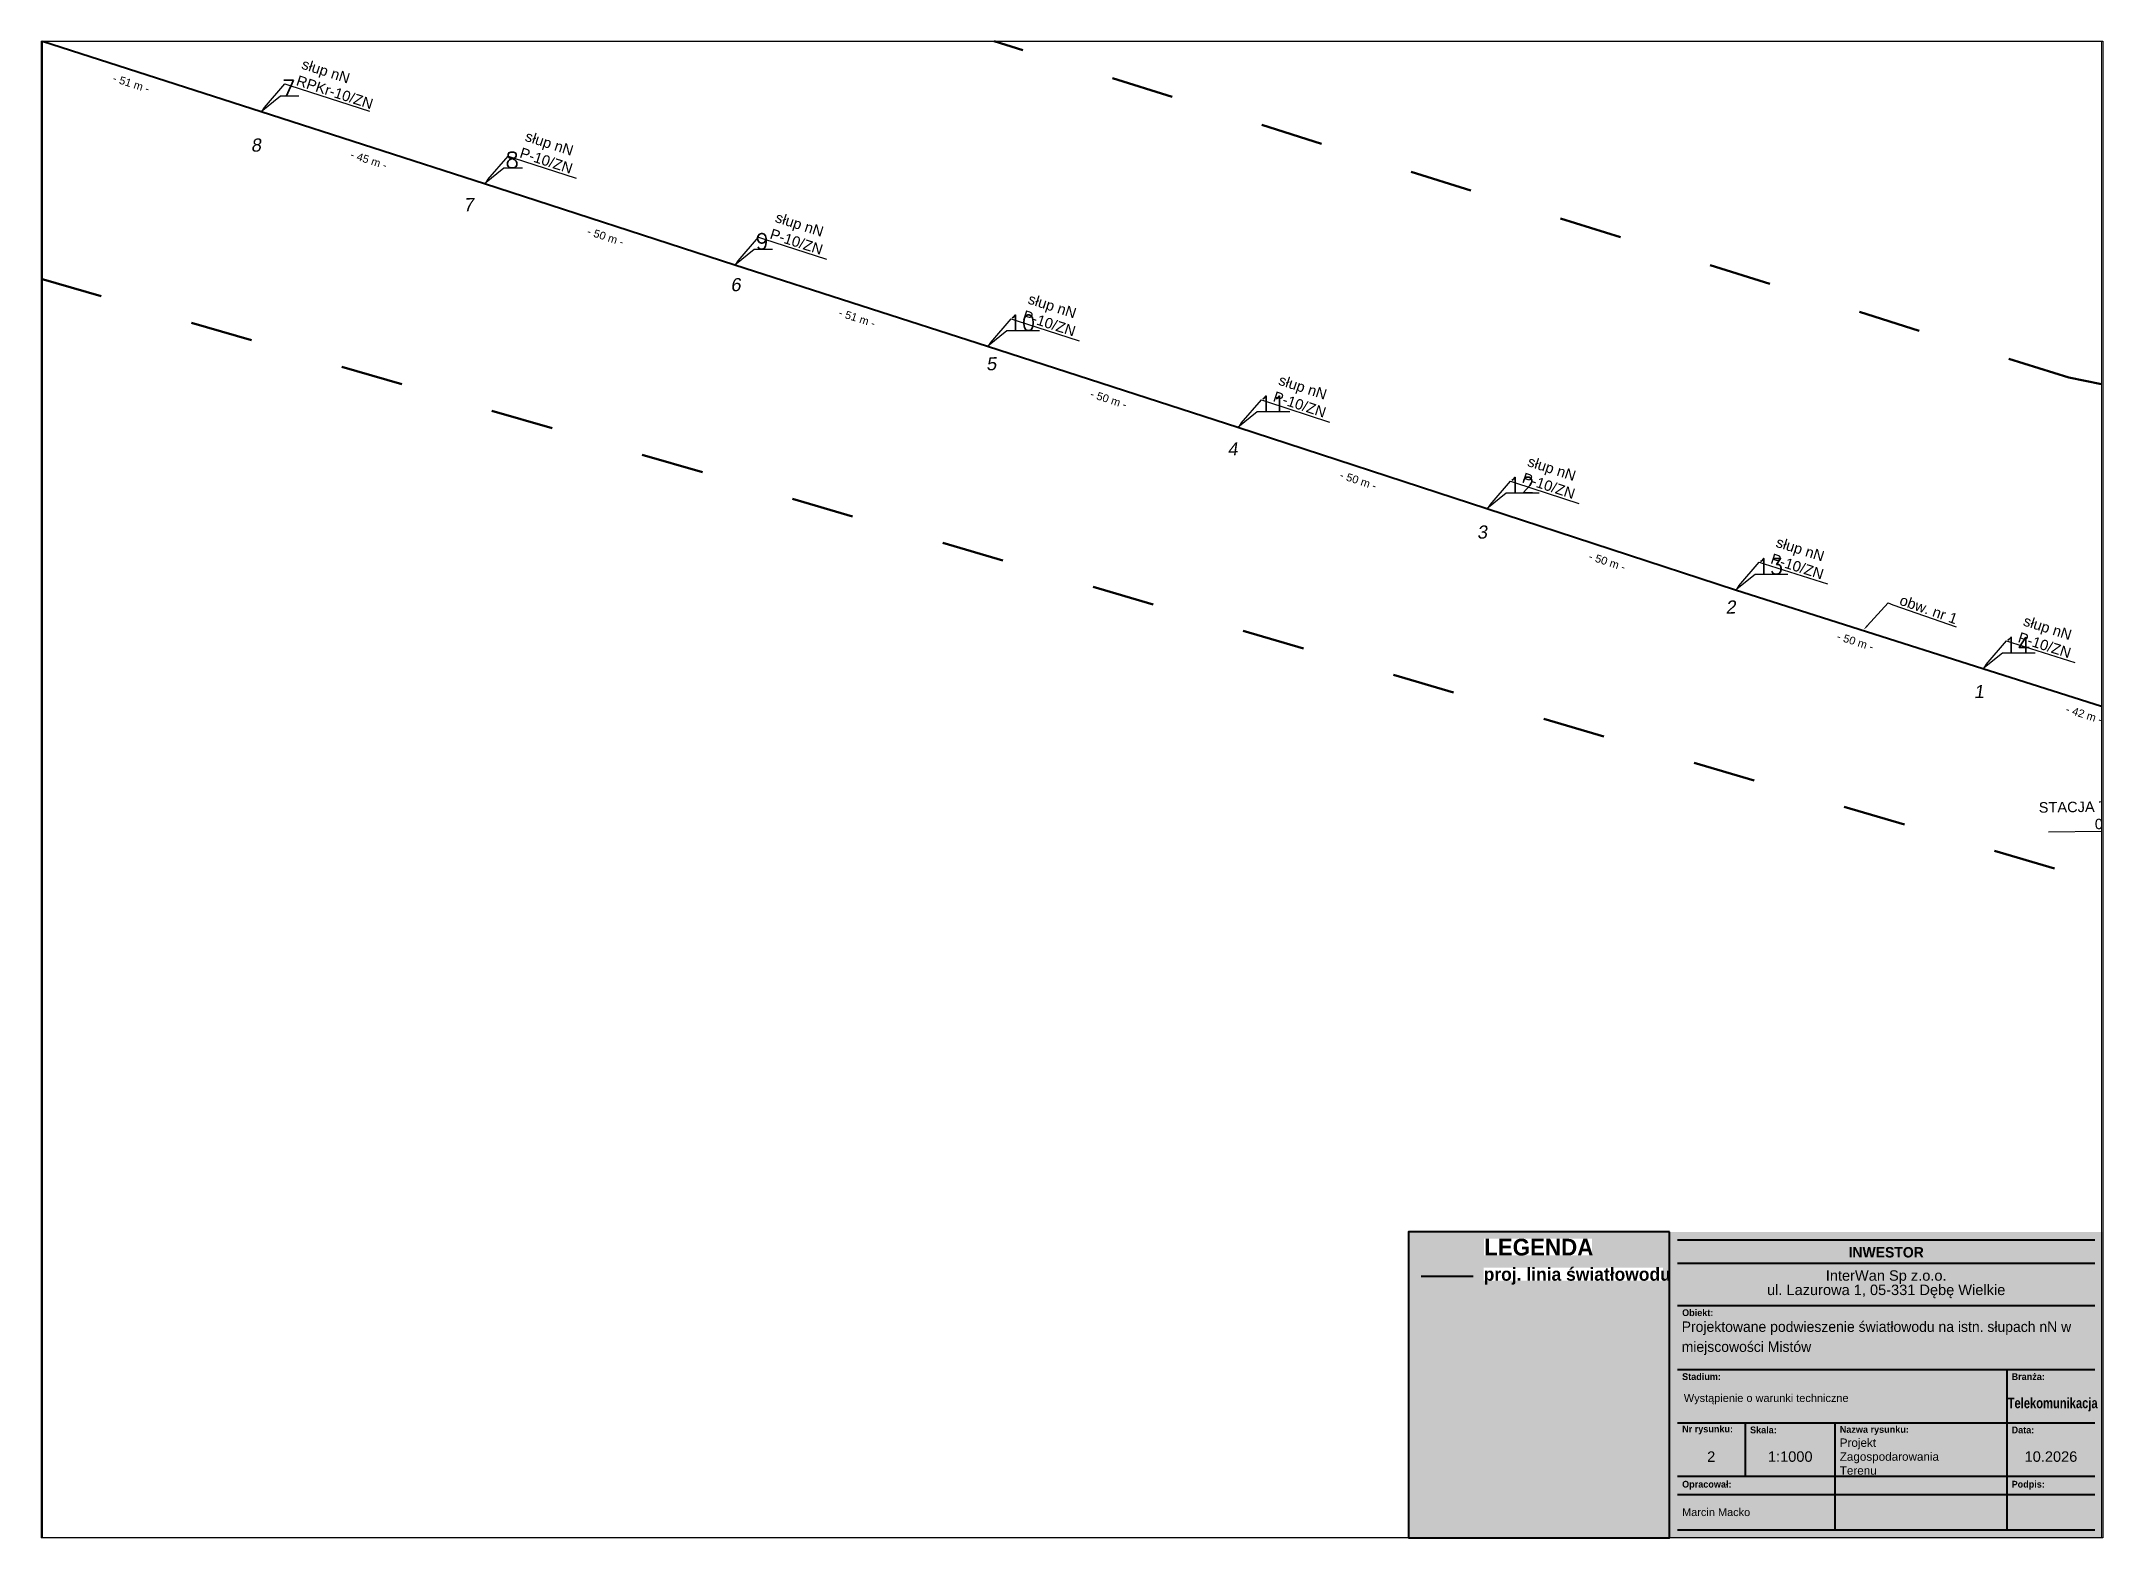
# Paper-space layout '2' of a CAD drawing. Header units: metres, sheet in millimetres. Extents: x 0 to 395, y 0 to 287.
# The model-space entities are those that its viewports show. They can reach past a viewport. Long polylines and large blocks are cut down to what shows.
import ezdxf
from ezdxf import colors
from ezdxf.entities.mleader import LeaderData, LeaderLine
from ezdxf.math import Vec2, Vec3

# ---------------------------------------------------------------- set-up
doc = ezdxf.new("R2010")
doc.units = ezdxf.units.M
doc.header["$MEASUREMENT"] = 0
doc.linetypes.add('ACAD_ISO03W100', pattern=[30, 12, -18])
doc.linetypes.add('DGN Style 2', pattern=[0.005224, 0.003135, -0.00209])
for name, color, linetype, lineweight in [('!TELE', 30, 'Continuous', 40), ('!trafo', 6, 'ACAD_ISO03W100', 50), ('@Tabelka', 7, 'Continuous', 13), ('_mm zasięg trafo', 6, 'ACAD_ISO03W100', 35), ('_numery slupow etap 4 cz. 2', 7, 'Continuous', 40), ('_światłowód', 30, 'Continuous', 50)]:
    doc.layers.add(name, color=color, linetype=linetype, lineweight=lineweight)
for name, color, linetype in [('!wymiary', 7, 'Continuous'), ('_MM opisy', 7, 'Continuous'), ('_mm trafo', 3, 'Continuous'), ('makro-numeracja-punktow', 7, 'Continuous')]:
    doc.layers.add(name, color=color, linetype=linetype)
doc.layers.add('@KonstrTabelki', color=253, linetype='DGN Style 2', lineweight=0, plot=False)
doc.styles.add('GeodText', font='romans.shx')
doc.styles.add('LEGENDA', font='arial.ttf')
doc.styles.get("Standard").update_dxf_attribs({"font": 'arial.ttf'})
doc.dimstyles.new('opis linie', dxfattribs={"dimtxt": 1.5, "dimasz": 2.5, "dimexe": 1.25, "dimexo": 0.625, "dimgap": 2.5, "dimtad": 4, "dimdec": 0, "dimtxsty": 'Standard', "dimcen": 2.5, "dimse1": 1, "dimse2": 1, "dimsd1": 1, "dimsd2": 1, "dimclrt": 256, "dimazin": 3, "dimtfac": 1, "dimtdec": 0, "dimtmove": 0, "dimatfit": 3, "dimtfill": 1})
doc.dimstyles.get("Standard").update_dxf_attribs({"dimtxt": 2.5, "dimasz": 2.5, "dimexe": 1.25, "dimexo": 0.625, "dimtad": 1, "dimtxsty": 'Standard', "dimcen": 2.5, "dimazin": 3, "dimtfac": 1, "dimtmove": 0, "dimatfit": 3})

# ---------------------------------------------------------------- blocks, each defined once
blk = doc.blocks.new('tabelka')
at = {"true_color": 0xffffff, "transparency": 33554687}
h = blk.add_hatch(color=7, dxfattribs=at)
h.dxf.hatch_style = 1
h.paths.add_polyline_path([(-83, 58.61), (0, 58.61), (0, 0), (-83, 0)])
at = {"layer": '@KonstrTabelki'}
blk.add_lwpolyline([(-51.29, 11.83), (-51.29, 22.05)], dxfattribs=at)
at = {"layer": '@Tabelka', "lineweight": 40}
for p, q in [((-81.5, 57.11), (-1.5, 57.11)), ((-81.5, 52.66), (-1.5, 52.66)), ((-81.5, 44.52), (-1.5, 44.52)), ((-81.5, 32.27), (-1.5, 32.27)), ((-81.5, 32.27), (-18.36, 32.27)), ((-18.36, 32.27), (-18.36, 22.05)), ((-81.5, 22.05), (-18.36, 22.05)), ((-68.48, 11.83), (-68.48, 22.05)), ((-51.29, 11.83), (-51.29, 22.05)), ((-18.36, 22.05), (-1.5, 22.05)), ((-18.36, 22.05), (-18.36, 11.83)), ((-51.29, 11.83), (-51.29, 18.64)), ((-18.36, 18.64), (-18.36, 11.83)), ((-51.29, 1.5), (-51.29, 15.11)), ((-18.36, 15.11), (-18.36, 1.5)), ((-81.5, 11.83), (-1.5, 11.83)), ((-81.5, 11.83), (-1.5, 11.83)), ((-81.5, 8.31), (-1.5, 8.31)), ((-81.5, 1.5), (-1.5, 1.5)), ((-81.5, 1.5), (-1.5, 1.5))]:
    blk.add_line(p, q, dxfattribs=at)
at = {"layer": '@Tabelka'}
for s, insert, char_height, attachment_point, line_spacing_factor in [('{\\fLato Light|b1|i0|c238|p34;INWESTOR}', (-41.5, 55.72), 2, 2, 0.825), ('{\\fLato Light|b1|i0|c238|p34;Obiekt:}', (-80.6, 43.13), 1.3, 4, 0.946154), ('{\\fLato Light|b1|i0|c238|p34;Branża:}', (-17.47, 30.88), 1.3, 4, 0.946154), ('Wystąpienie o warunki techniczne', (-80.27, 26.56), 1.5, 4, 0.825), ('{\\fLato Light|b1|i0|c238|p34;\\W0.8;Telekomunikacja}', (-9.6, 25.53), 2, 5, 0.76875), ('{\\fLato Light|b1|i0|c238|p34;Nr rysunku:}', (-80.6, 20.66), 1.3, 4, 0.946154), ('{\\fLato Light|b1|i0|c238|p34;Skala:}', (-67.58, 20.66), 1.3, 4, 0.946154), ('{\\fLato Light|b1|i0|c238|p34;Nazwa rysunku:}', (-50.39, 20.57), 1.3, 4, 0.946154), ('{\\fLato Light|b1|i0|c238|p34;Data:}', (-17.47, 20.66), 1.3, 4, 0.946154), ('10.2026', (-9.93, 15.55), 2, 5, 0.825), ('{\\fLato Light|b1|i0|c238|p34;Opracował:}', (-80.6, 10.07), 1.3, 4, 0.946154), ('{\\fLato Light|b1|i0|c238|p34;Podpis:}', (-17.47, 10.07), 1.3, 4, 0.946154)]:
    blk.add_mtext(s, dxfattribs=dict(at, insert=insert, char_height=char_height, attachment_point=attachment_point, line_spacing_factor=line_spacing_factor))
at = {"layer": '@Tabelka', "insert": (-41.5, 51.27), "char_height": 2, "attachment_point": 2, "line_spacing_factor": 0.825, "style": 'LEGENDA'}
blk.add_mtext('InterWan Sp z.o.o.\\Pul. Lazurowa 1, 05-331 Dębę Wielkie', dxfattribs=at)
at = {"layer": '@Tabelka', "attachment_point": 4}
for s, insert, char_height, width, line_spacing_factor in [('{\\fLato Light|b1|i0|c238|p34;Stadium:}', (-80.6, 30.88), 1.3, 8.6456, 0.946154), ('Marcin Macko', (-80.6, 4.9), 1.5, 27.9275, 0.825)]:
    blk.add_mtext(s, dxfattribs=dict(at, insert=insert, char_height=char_height, width=width, line_spacing_factor=line_spacing_factor))
blk = doc.blocks.new('legenda')
at = {"true_color": 0xffffff, "transparency": 33554687}
h = blk.add_hatch(color=7, dxfattribs=at)
h.dxf.hatch_style = 1
h.paths.add_polyline_path([(0, 58.61), (0, 0), (-50, 0), (-50, 58.61)])
at = {"lineweight": 40}
blk.add_lwpolyline([(0, 58.61), (-50, 58.61), (-50, 0)], dxfattribs=at)
at = {"layer": '_światłowód', "lineweight": 40}
blk.add_lwpolyline([(-47.62, 50.14), (-37.62, 50.14)], dxfattribs=at)
at = {"layer": '_mm zasięg trafo', "bg_fill": 3, "box_fill_scale": 1, "bg_fill_color": 256, "bg_fill_transparency": 0}
for s, width, heights, insert, char_height, attachment_point in [('{\\fLato Light|b1|i0|c238|p34;\\C7;LEGENDA}', 20.65, [-3.27], (-35.53, 57.31), 3.2, 1), ('\\pxt4;{\\fLato Light|b1|i0|c238|p34;\\C7;proj. linia światłowodu}', 34.3358, [-3.2], (-35.62, 50.14), 2.5, 4)]:
    blk.add_mtext_dynamic_manual_height_columns(s, width=width, gutter_width=1, heights=heights, dxfattribs=dict(at, insert=insert, char_height=char_height, attachment_point=attachment_point))
at = {"lineweight": 40}
blk.add_lwpolyline([(-50, 0), (0, 0), (0, 58.61)], dxfattribs=at)
blk.add_lwpolyline([(0, 58.61), (0, 0)])
blk = doc.blocks.new('*D279')
at = {"layer": '!wymiary', "insert": (7541708.26, 5787431.14), "char_height": 1.5, "attachment_point": 5, "rotation": 342.3185, "bg_fill": 3, "box_fill_scale": 1.25, "bg_fill_color": 257, "bg_fill_transparency": 0}
blk.add_mtext('\\A1;- 42 m -', dxfattribs=at)
blk = doc.blocks.new('*D280')
at = {"layer": '!wymiary', "insert": (7541664.4, 5787445.09), "char_height": 1.5, "attachment_point": 5, "rotation": 342.3561, "bg_fill": 3, "box_fill_scale": 1.25, "bg_fill_color": 257, "bg_fill_transparency": 0}
blk.add_mtext('\\A1;- 50 m -', dxfattribs=at)
blk = doc.blocks.new('*D281')
at = {"layer": '!wymiary', "insert": (7541616.86, 5787460.4), "char_height": 1.5, "attachment_point": 5, "rotation": 341.9348, "bg_fill": 3, "box_fill_scale": 1.25, "bg_fill_color": 257, "bg_fill_transparency": 0}
blk.add_mtext('\\A1;- 50 m -', dxfattribs=at)
blk = doc.blocks.new('*D282')
at = {"layer": '!wymiary', "insert": (7541569.17, 5787475.97), "char_height": 1.5, "attachment_point": 5, "rotation": 341.8989, "bg_fill": 3, "box_fill_scale": 1.25, "bg_fill_color": 257, "bg_fill_transparency": 0}
blk.add_mtext('\\A1;- 50 m -', dxfattribs=at)
blk = doc.blocks.new('*D283')
at = {"layer": '!wymiary', "insert": (7541521.33, 5787491.53), "char_height": 1.5, "attachment_point": 5, "rotation": 342.0728, "bg_fill": 3, "box_fill_scale": 1.25, "bg_fill_color": 257, "bg_fill_transparency": 0}
blk.add_mtext('\\A1;- 50 m -', dxfattribs=at)
blk = doc.blocks.new('*D284')
at = {"layer": '!wymiary', "insert": (7541473.13, 5787507.1), "char_height": 1.5, "attachment_point": 5, "rotation": 342.1156, "bg_fill": 3, "box_fill_scale": 1.25, "bg_fill_color": 257, "bg_fill_transparency": 0}
blk.add_mtext('\\A1;- 51 m -', dxfattribs=at)
blk = doc.blocks.new('*D285')
at = {"layer": '!wymiary', "insert": (7541424.94, 5787522.7), "char_height": 1.5, "attachment_point": 5, "rotation": 342.0191, "bg_fill": 3, "box_fill_scale": 1.25, "bg_fill_color": 257, "bg_fill_transparency": 0}
blk.add_mtext('\\A1;- 50 m -', dxfattribs=at)
blk = doc.blocks.new('*D286')
at = {"layer": '!wymiary', "insert": (7541379.57, 5787537.4), "char_height": 1.5, "attachment_point": 5, "rotation": 342.091, "bg_fill": 3, "box_fill_scale": 1.25, "bg_fill_color": 257, "bg_fill_transparency": 0}
blk.add_mtext('\\A1;- 45 m -', dxfattribs=at)
blk = doc.blocks.new('*D287')
at = {"layer": '!wymiary', "insert": (7541334.06, 5787552.05), "char_height": 1.5, "attachment_point": 5, "rotation": 342.1908, "bg_fill": 3, "box_fill_scale": 1.25, "bg_fill_color": 257, "bg_fill_transparency": 0}
blk.add_mtext('\\A1;- 51 m -', dxfattribs=at)

msp = doc.modelspace()

# ---------------------------------------------------------------- linework, layer by layer
at = {"layer": '!TELE', "elevation": 175.02}
msp.add_lwpolyline([(7541088.86, 5787634.42), (7541125.55, 5787622.44), (7541164.61, 5787609.77), (7541214.64, 5787593.14), (7541262.04, 5787577.95), (7541310.72, 5787562.19), (7541358.94, 5787546.71), (7541401.75, 5787532.87), (7541449.69, 5787517.31), (7541498.11, 5787501.68), (7541546.09, 5787486.17), (7541593.81, 5787470.57), (7541641.46, 5787455.02), (7541688.85, 5787439.95), (7541729.19, 5787427.09), (7541766.81, 5787415.08), (7541820.25, 5787430.69)], dxfattribs=at)

# ---------------------------------------------------------------- next in the draw order: leaders
at = {"layer": '_MM opisy'}
ml = msp.add_multileader_mtext('Standard', dxfattribs=at)
ml.set_content('\\pxql;słup nN\\PP-10/ZN', color=256)
ml.set_leader_properties()
ml.build(insert=Vec2(0, 0))
ml.multileader.update_dxf_attribs({"has_text_frame": 1, "text_left_attachment_type": 5, "text_right_attachment_type": 5, "dogleg_length": 1, "arrow_head_size": 1})
ctx = ml.context
ctx.base_point, ctx.char_height, ctx.arrow_head_size, ctx.landing_gap_size, ctx.plane_origin, ctx.plane_x_axis, ctx.plane_y_axis = Vec3(7541316.21, 5787567.16), 2, 1, 1, Vec3(7541311.92, 5787560.32), Vec3(0.952081, -0.305847), Vec3(0.305847, 0.952081)
ctx.left_attachment, ctx.right_attachment = 5, 5
notes = []
notes.append((ctx, [(0, (1, 1, 0), (7541315.26, 5787567.46), (0.952081, -0.305847), 1, [(0, [(7541310.72, 5787562.19), (7541315.26, 5787567.46)], 0, [])])]))
ctx.mtext.insert, ctx.mtext.text_direction, ctx.mtext.rotation, ctx.mtext.flow_direction = Vec3(7541318.93, 5787572.34), Vec3(0.952081, -0.305847), 5.972357, 5
ctx.mtext.has_bg_fill, ctx.mtext.bg_color, ctx.mtext.bg_scale_factor, ctx.mtext.bg_transparency, ctx.mtext.use_window_bg_color = 1, -1023410175, 1, 0, 1
ml = msp.add_multileader_mtext('Standard', dxfattribs=at)
ml.set_content('\\pxql;słup nN\\PRPKr-10/ZN', color=256)
ml.set_leader_properties()
ml.build(insert=Vec2(0, 0))
ml.multileader.update_dxf_attribs({"has_text_frame": 1, "text_left_attachment_type": 5, "text_right_attachment_type": 5, "dogleg_length": 1, "arrow_head_size": 1})
ctx = ml.context
ctx.base_point, ctx.char_height, ctx.arrow_head_size, ctx.landing_gap_size, ctx.plane_origin, ctx.plane_x_axis, ctx.plane_y_axis = Vec3(7541364.44, 5787551.66), 2, 1, 1, Vec3(7541360.13, 5787544.83), Vec3(0.951546, -0.307506), Vec3(0.307506, 0.951546)
ctx.left_attachment, ctx.right_attachment = 5, 5
notes.append((ctx, [(0, (1, 1, 0), (7541363.48, 5787551.97), (0.951546, -0.307506), 1, [(0, [(7541358.94, 5787546.71), (7541363.48, 5787551.97)], 0, [])])]))
ctx.mtext.insert, ctx.mtext.text_direction, ctx.mtext.rotation, ctx.mtext.flow_direction = Vec3(7541367.16, 5787556.84), Vec3(0.951546, -0.307506), 5.970614, 5
ctx.mtext.has_bg_fill, ctx.mtext.bg_color, ctx.mtext.bg_scale_factor, ctx.mtext.bg_transparency, ctx.mtext.use_window_bg_color = 1, -1023410175, 1, 0, 1
ml = msp.add_multileader_mtext('Standard', dxfattribs=at)
ml.set_content('\\pxql;słup nN\\PP-10/ZN', color=256)
ml.set_leader_properties()
ml.build(insert=Vec2(0, 0))
ml.multileader.update_dxf_attribs({"has_text_frame": 1, "text_left_attachment_type": 5, "text_right_attachment_type": 5, "dogleg_length": 1, "arrow_head_size": 1})
ctx = ml.context
ctx.base_point, ctx.char_height, ctx.arrow_head_size, ctx.landing_gap_size, ctx.plane_origin, ctx.plane_x_axis, ctx.plane_y_axis = Vec3(7541407.25, 5787537.82), 2, 1, 1, Vec3(7541402.94, 5787530.99), Vec3(0.951159, -0.308701), Vec3(0.308701, 0.951159)
ctx.left_attachment, ctx.right_attachment = 5, 5
notes.append((ctx, [(0, (1, 1, 0), (7541406.3, 5787538.13), (0.951159, -0.308701), 1, [(0, [(7541401.75, 5787532.87), (7541406.3, 5787538.13)], 0, [])])]))
ctx.mtext.insert, ctx.mtext.text_direction, ctx.mtext.rotation, ctx.mtext.flow_direction = Vec3(7541409.98, 5787543), Vec3(0.951159, -0.308701), 5.969359, 5
ctx.mtext.has_bg_fill, ctx.mtext.bg_color, ctx.mtext.bg_scale_factor, ctx.mtext.bg_transparency, ctx.mtext.use_window_bg_color = 1, -1023410175, 1, 0, 1
ml = msp.add_multileader_mtext('Standard', dxfattribs=at)
ml.set_content('\\pxql;słup nN\\PP-10/ZN', color=256)
ml.set_leader_properties()
ml.build(insert=Vec2(0, 0))
ml.multileader.update_dxf_attribs({"has_text_frame": 1, "text_left_attachment_type": 5, "text_right_attachment_type": 5, "dogleg_length": 1, "arrow_head_size": 1})
ctx = ml.context
ctx.base_point, ctx.char_height, ctx.arrow_head_size, ctx.landing_gap_size, ctx.plane_origin, ctx.plane_x_axis, ctx.plane_y_axis = Vec3(7541455.19, 5787522.27), 2, 1, 1, Vec3(7541450.89, 5787515.43), Vec3(0.951678, -0.307098), Vec3(0.307098, 0.951678)
ctx.left_attachment, ctx.right_attachment = 5, 5
notes.append((ctx, [(0, (1, 1, 0), (7541454.24, 5787522.58), (0.951678, -0.307098), 1, [(0, [(7541449.69, 5787517.31), (7541454.24, 5787522.58)], 0, [])])]))
ctx.mtext.insert, ctx.mtext.text_direction, ctx.mtext.rotation, ctx.mtext.flow_direction = Vec3(7541457.91, 5787527.45), Vec3(0.951678, -0.307098), 5.971043, 5
ctx.mtext.has_bg_fill, ctx.mtext.bg_color, ctx.mtext.bg_scale_factor, ctx.mtext.bg_transparency, ctx.mtext.use_window_bg_color = 1, -1023410175, 1, 0, 1
ml = msp.add_multileader_mtext('Standard', dxfattribs=at)
ml.set_content('\\pxql;słup nN\\PP-10/ZN', color=256)
ml.set_leader_properties()
ml.build(insert=Vec2(0, 0))
ml.multileader.update_dxf_attribs({"has_text_frame": 1, "text_left_attachment_type": 5, "text_right_attachment_type": 5, "dogleg_length": 1, "arrow_head_size": 1})
ctx = ml.context
ctx.base_point, ctx.char_height, ctx.arrow_head_size, ctx.landing_gap_size, ctx.plane_origin, ctx.plane_x_axis, ctx.plane_y_axis = Vec3(7541503.62, 5787506.64), 2, 1, 1, Vec3(7541499.31, 5787499.81), Vec3(0.951448, -0.307808), Vec3(0.307808, 0.951448)
ctx.left_attachment, ctx.right_attachment = 5, 5
notes.append((ctx, [(0, (1, 1, 0), (7541502.66, 5787506.95), (0.951448, -0.307808), 1, [(0, [(7541498.11, 5787501.68), (7541502.66, 5787506.95)], 0, [])])]))
ctx.mtext.insert, ctx.mtext.text_direction, ctx.mtext.rotation, ctx.mtext.flow_direction = Vec3(7541506.34, 5787511.82), Vec3(0.951448, -0.307808), 5.970297, 5
ctx.mtext.has_bg_fill, ctx.mtext.bg_color, ctx.mtext.bg_scale_factor, ctx.mtext.bg_transparency, ctx.mtext.use_window_bg_color = 1, -1023410175, 1, 0, 1
ml = msp.add_multileader_mtext('Standard', dxfattribs=at)
ml.set_content('\\pxql;słup nN\\PP-10/ZN', color=256)
ml.set_leader_properties()
ml.build(insert=Vec2(0, 0))
ml.multileader.update_dxf_attribs({"has_text_frame": 1, "text_left_attachment_type": 5, "text_right_attachment_type": 5, "dogleg_length": 1, "arrow_head_size": 1})
ctx = ml.context
ctx.base_point, ctx.char_height, ctx.arrow_head_size, ctx.landing_gap_size, ctx.plane_origin, ctx.plane_x_axis, ctx.plane_y_axis = Vec3(7541551.6, 5787491.1), 2, 1, 1, Vec3(7541547.28, 5787484.28), Vec3(0.95051, -0.310695), Vec3(0.310695, 0.95051)
ctx.left_attachment, ctx.right_attachment = 5, 5
notes.append((ctx, [(0, (1, 1, 0), (7541550.65, 5787491.41), (0.95051, -0.310695), 1, [(0, [(7541546.09, 5787486.17), (7541550.65, 5787491.41)], 0, [])])]))
ctx.mtext.insert, ctx.mtext.text_direction, ctx.mtext.rotation, ctx.mtext.flow_direction = Vec3(7541554.35, 5787496.27), Vec3(0.95051, -0.310695), 5.967261, 5
ctx.mtext.has_bg_fill, ctx.mtext.bg_color, ctx.mtext.bg_scale_factor, ctx.mtext.bg_transparency, ctx.mtext.use_window_bg_color = 1, -1023410175, 1, 0, 1
ml = msp.add_multileader_mtext('Standard', dxfattribs=at)
ml.set_content('\\pxql;słup nN\\PP-10/ZN', color=256)
ml.set_leader_properties()
ml.build(insert=Vec2(0, 0))
ml.multileader.update_dxf_attribs({"has_text_frame": 1, "text_left_attachment_type": 5, "text_right_attachment_type": 5, "dogleg_length": 1, "arrow_head_size": 1})
ctx = ml.context
ctx.base_point, ctx.char_height, ctx.arrow_head_size, ctx.landing_gap_size, ctx.plane_origin, ctx.plane_x_axis, ctx.plane_y_axis = Vec3(7541599.32, 5787475.51), 2, 1, 1, Vec3(7541595, 5787468.68), Vec3(0.950704, -0.310099), Vec3(0.310099, 0.950704)
ctx.left_attachment, ctx.right_attachment = 5, 5
notes.append((ctx, [(0, (1, 1, 0), (7541598.37, 5787475.82), (0.950704, -0.310099), 1, [(0, [(7541593.81, 5787470.57), (7541598.37, 5787475.82)], 0, [])])]))
ctx.mtext.insert, ctx.mtext.text_direction, ctx.mtext.rotation, ctx.mtext.flow_direction = Vec3(7541602.06, 5787480.68), Vec3(0.950704, -0.310099), 5.967889, 5
ctx.mtext.has_bg_fill, ctx.mtext.bg_color, ctx.mtext.bg_scale_factor, ctx.mtext.bg_transparency, ctx.mtext.use_window_bg_color = 1, -1023410175, 1, 0, 1
ml = msp.add_multileader_mtext('Standard', dxfattribs=at)
ml.set_content('\\pxql;słup nN\\PP-10/ZN', color=256)
ml.set_leader_properties()
ml.build(insert=Vec2(0, 0))
ml.multileader.update_dxf_attribs({"has_text_frame": 1, "text_left_attachment_type": 5, "text_right_attachment_type": 5, "dogleg_length": 1, "arrow_head_size": 1})
ctx = ml.context
ctx.base_point, ctx.char_height, ctx.arrow_head_size, ctx.landing_gap_size, ctx.plane_origin, ctx.plane_x_axis, ctx.plane_y_axis = Vec3(7541646.94, 5787460), 2, 1, 1, Vec3(7541642.67, 5787453.15), Vec3(0.952959, -0.303101), Vec3(0.303101, 0.952959)
ctx.left_attachment, ctx.right_attachment = 5, 5
notes.append((ctx, [(0, (1, 1, 0), (7541645.99, 5787460.31), (0.952959, -0.303101), 1, [(0, [(7541641.46, 5787455.02), (7541645.99, 5787460.31)], 0, [])])]))
ctx.mtext.insert, ctx.mtext.text_direction, ctx.mtext.rotation, ctx.mtext.flow_direction = Vec3(7541649.64, 5787465.2), Vec3(0.952959, -0.303101), 5.975241, 5
ctx.mtext.has_bg_fill, ctx.mtext.bg_color, ctx.mtext.bg_scale_factor, ctx.mtext.bg_transparency, ctx.mtext.use_window_bg_color = 1, -1023410175, 1, 0, 1
ml = msp.add_multileader_mtext('Standard', dxfattribs=at)
ml.set_content('\\pxql;słup nN\\PP-10/ZN', color=256)
ml.set_leader_properties()
ml.build(insert=Vec2(0, 0))
ml.multileader.update_dxf_attribs({"has_text_frame": 1, "text_left_attachment_type": 5, "text_right_attachment_type": 5, "dogleg_length": 1, "arrow_head_size": 1})
ctx = ml.context
ctx.base_point, ctx.char_height, ctx.arrow_head_size, ctx.landing_gap_size, ctx.plane_origin, ctx.plane_x_axis, ctx.plane_y_axis = Vec3(7541694.33, 5787444.93), 2, 1, 1, Vec3(7541690.06, 5787438.07), Vec3(0.95276, -0.303725), Vec3(0.303725, 0.95276)
ctx.left_attachment, ctx.right_attachment = 5, 5
notes.append((ctx, [(0, (1, 1, 0), (7541693.38, 5787445.23), (0.95276, -0.303725), 1, [(0, [(7541688.85, 5787439.95), (7541693.38, 5787445.23)], 0, [])])]))
ctx.mtext.insert, ctx.mtext.text_direction, ctx.mtext.rotation, ctx.mtext.flow_direction = Vec3(7541697.04, 5787450.12), Vec3(0.95276, -0.303725), 5.974585, 5
ctx.mtext.has_bg_fill, ctx.mtext.bg_color, ctx.mtext.bg_scale_factor, ctx.mtext.bg_transparency, ctx.mtext.use_window_bg_color = 1, -1023410175, 1, 0, 1
for ctx, leaders in notes:
    for number, flags, end, landing, length, lines in leaders:
        leader = LeaderData()
        leader.index, (leader.has_last_leader_line, leader.has_dogleg_vector, leader.attachment_direction) = number, flags
        leader.last_leader_point, leader.dogleg_vector, leader.dogleg_length = Vec3(end), Vec3(landing), length
        for number, points, colour, breaks in lines:
            line = LeaderLine()
            line.index, line.vertices, line.color, line.breaks = number, Vec3.list(points), colors.encode_raw_color(colour), breaks
            leader.lines.append(line)
        ctx.leaders.append(leader)

# ---------------------------------------------------------------- next in the draw order: linework, layer by layer
at = {"layer": '!trafo', "color": 3}
msp.add_lwpolyline([(7541870.25, 5787462.38), (7541705.29, 5787495.71), (7541079.85, 5787691.46), (7541048.77, 5787593.18), (7541799.44, 5787373.23), (7541872.75, 5787402.39)], dxfattribs=at)

# ---------------------------------------------------------------- next in the draw order: texts
at = {"layer": 'makro-numeracja-punktow', "lineweight": 30, "char_height": 3, "attachment_point": 7, "line_spacing_factor": 0.8, "style": 'GeodText'}
for s, insert in [('7', (7541362.94, 5787549.71)), ('8', (7541405.75, 5787535.87)), ('9', (7541453.69, 5787520.31)), ('10', (7541502.11, 5787504.68)), ('11', (7541550.09, 5787489.17)), ('12', (7541597.81, 5787473.57)), ('13', (7541645.46, 5787458.02)), ('14', (7541692.85, 5787442.95))]:
    msp.add_mtext(s, dxfattribs=dict(at, insert=insert))

# ---------------------------------------------------------------- next in the draw order: dimensions: what is measured, and where the dimension line sits
at = {"layer": '!wymiary'}
dim = msp.add_aligned_dim(p1=(7541729.19, 5787427.09), p2=(7541688.85, 5787439.95), distance=-0.75, dimstyle='opis linie', dxfattribs=at)
dim.commit()
dim.dimension.update_dxf_attribs({"geometry": '*D279', "text_midpoint": (7541708.26, 5787431.14)})

# ---------------------------------------------------------------- next in the draw order: texts
at = {"layer": '_numery slupow etap 4 cz. 2', "oblique": 10}
msp.add_text('1', height=2.5, rotation=1.7057, dxfattribs=at).set_placement((7541687.13, 5787434.23))

# ---------------------------------------------------------------- next in the draw order: dimensions: what is measured, and where the dimension line sits
at = {"layer": '!wymiary'}
dim = msp.add_aligned_dim(p1=(7541688.85, 5787439.95), p2=(7541641.46, 5787455.02), distance=-0.75, dimstyle='opis linie', dxfattribs=at)
dim.commit()
dim.dimension.update_dxf_attribs({"geometry": '*D280', "text_midpoint": (7541664.4, 5787445.09)})

# ---------------------------------------------------------------- next in the draw order: leaders
at = {"layer": '_mm trafo', "color": 3}
ml = msp.add_multileader_mtext('Standard', dxfattribs=at)
ml.set_content('STACJA TRAFO\\P05-0792', color=3)
ml.set_leader_properties()
ml.build(insert=Vec2(0, 0))
ml.multileader.update_dxf_attribs({"has_text_frame": 1, "text_left_attachment_type": 5, "text_right_attachment_type": 5, "dogleg_length": 1, "arrow_head_size": 1.5})
ctx = ml.context
ctx.base_point, ctx.char_height, ctx.arrow_head_size, ctx.plane_origin, ctx.plane_x_axis, ctx.plane_y_axis = Vec3(7541697.87, 5787408.49), 2, 1.5, Vec3(7541731.14, 5787394.73), Vec3(0.999891, 0.014731), Vec3(-0.014731, 0.999891)
ctx.left_attachment, ctx.right_attachment, ctx.text_align_type, ctx.attachment_type = 5, 5, 2, 2
notes = []
notes.append((ctx, [(0, (1, 1, 0), (7541723.58, 5787408.87), (-0.999891, -0.014731), 1, [(0, [(7541727.9, 5787425.54), (7541723.58, 5787408.87)], 0, [])])]))
ctx.mtext.insert, ctx.mtext.text_direction, ctx.mtext.rotation, ctx.mtext.alignment, ctx.mtext.flow_direction = Vec3(7541720.49, 5787414.6), Vec3(0.999891, 0.014731), 0.014731, 3, 5
for ctx, leaders in notes:
    for number, flags, end, landing, length, lines in leaders:
        leader = LeaderData()
        leader.index, (leader.has_last_leader_line, leader.has_dogleg_vector, leader.attachment_direction) = number, flags
        leader.last_leader_point, leader.dogleg_vector, leader.dogleg_length = Vec3(end), Vec3(landing), length
        for number, points, colour, breaks in lines:
            line = LeaderLine()
            line.index, line.vertices, line.color, line.breaks = number, Vec3.list(points), colors.encode_raw_color(colour), breaks
            leader.lines.append(line)
        ctx.leaders.append(leader)

# ---------------------------------------------------------------- next in the draw order: texts
at = {"layer": '_numery slupow etap 4 cz. 2', "oblique": 10}
msp.add_text('2', height=2.5, rotation=1.7057, dxfattribs=at).set_placement((7541639.56, 5787450.42))

# ---------------------------------------------------------------- next in the draw order: dimensions: what is measured, and where the dimension line sits
at = {"layer": '!wymiary'}
dim = msp.add_aligned_dim(p1=(7541641.46, 5787455.02), p2=(7541593.81, 5787470.57), distance=-0.75, dimstyle='opis linie', dxfattribs=at)
dim.commit()
dim.dimension.update_dxf_attribs({"geometry": '*D281', "text_midpoint": (7541616.86, 5787460.4)})

# ---------------------------------------------------------------- next in the draw order: leaders
at = {"layer": '_MM opisy'}
ml = msp.add_multileader_mtext('Standard', dxfattribs=at)
ml.set_content('\\pxql;{\\C1;obw. nr 1}', color=256)
ml.set_leader_properties()
ml.build(insert=Vec2(0, 0))
ml.multileader.update_dxf_attribs({"has_text_frame": 1, "text_left_attachment_type": 5, "text_right_attachment_type": 5, "dogleg_length": 1, "arrow_head_size": 1})
ctx = ml.context
ctx.base_point, ctx.char_height, ctx.arrow_head_size, ctx.landing_gap_size, ctx.plane_origin, ctx.plane_x_axis, ctx.plane_y_axis = Vec3(7541671.63, 5787452.15), 2, 1, 1, Vec3(7541667.15, 5787445.43), Vec3(0.943132, -0.332418), Vec3(0.332418, 0.943132)
ctx.left_attachment, ctx.right_attachment = 5, 5
notes = []
notes.append((ctx, [(0, (1, 1, 0), (7541670.68, 5787452.49), (0.943132, -0.332418), 1, [(0, [(7541666, 5787447.34), (7541670.68, 5787452.49)], 0, [])])]))
ctx.mtext.insert, ctx.mtext.text_direction, ctx.mtext.rotation, ctx.mtext.flow_direction = Vec3(7541673.37, 5787454.09), Vec3(0.943132, -0.332418), 5.944319, 5
ctx.mtext.has_bg_fill, ctx.mtext.bg_color, ctx.mtext.bg_scale_factor, ctx.mtext.bg_transparency, ctx.mtext.use_window_bg_color = 1, -1023410175, 1, 0, 1
at = {"layer": 'makro-numeracja-punktow', "lineweight": 30, "has_arrowhead": 0, "annotation_type": 0, "has_hookline": 1, "hookline_direction": 0, "text_width": 5.46}
msp.add_leader([(7541688.85, 5787439.95), (7541692.58, 5787442.95), (7541692.76, 5787442.95)], dimstyle='Standard', dxfattribs=at)
for ctx, leaders in notes:
    for number, flags, end, landing, length, lines in leaders:
        leader = LeaderData()
        leader.index, (leader.has_last_leader_line, leader.has_dogleg_vector, leader.attachment_direction) = number, flags
        leader.last_leader_point, leader.dogleg_vector, leader.dogleg_length = Vec3(end), Vec3(landing), length
        for number, points, colour, breaks in lines:
            line = LeaderLine()
            line.index, line.vertices, line.color, line.breaks = number, Vec3.list(points), colors.encode_raw_color(colour), breaks
            leader.lines.append(line)
        ctx.leaders.append(leader)

# ---------------------------------------------------------------- next in the draw order: texts
at = {"layer": '_numery slupow etap 4 cz. 2', "oblique": 10}
msp.add_text('3', height=2.5, rotation=1.7057, dxfattribs=at).set_placement((7541591.94, 5787464.79))

# ---------------------------------------------------------------- next in the draw order: dimensions: what is measured, and where the dimension line sits
at = {"layer": '!wymiary'}
dim = msp.add_aligned_dim(p1=(7541593.81, 5787470.57), p2=(7541546.09, 5787486.17), distance=-0.75, dimstyle='opis linie', dxfattribs=at)
dim.commit()
dim.dimension.update_dxf_attribs({"geometry": '*D282', "text_midpoint": (7541569.17, 5787475.97)})

# ---------------------------------------------------------------- next in the draw order: leaders
at = {"layer": 'makro-numeracja-punktow', "lineweight": 30, "has_arrowhead": 0, "annotation_type": 0, "has_hookline": 1, "hookline_direction": 0, "text_width": 5.46}
msp.add_leader([(7541641.46, 5787455.02), (7541645.19, 5787458.02), (7541645.37, 5787458.02)], dimstyle='Standard', dxfattribs=at)

# ---------------------------------------------------------------- next in the draw order: texts
at = {"layer": '_numery slupow etap 4 cz. 2', "oblique": 10}
msp.add_text('4', height=2.5, rotation=1.7057, dxfattribs=at).set_placement((7541544.13, 5787480.72))

# ---------------------------------------------------------------- next in the draw order: dimensions: what is measured, and where the dimension line sits
at = {"layer": '!wymiary'}
dim = msp.add_aligned_dim(p1=(7541546.09, 5787486.17), p2=(7541498.11, 5787501.68), distance=-0.75, dimstyle='opis linie', dxfattribs=at)
dim.commit()
dim.dimension.update_dxf_attribs({"geometry": '*D283', "text_midpoint": (7541521.33, 5787491.53)})

# ---------------------------------------------------------------- next in the draw order: leaders
at = {"layer": 'makro-numeracja-punktow', "lineweight": 30, "has_arrowhead": 0, "annotation_type": 0, "has_hookline": 1, "hookline_direction": 0, "text_width": 5.46}
msp.add_leader([(7541593.81, 5787470.57), (7541597.54, 5787473.57), (7541597.72, 5787473.57)], dimstyle='Standard', dxfattribs=at)

# ---------------------------------------------------------------- next in the draw order: texts
at = {"layer": '_numery slupow etap 4 cz. 2', "oblique": 10}
msp.add_text('5', height=2.5, rotation=1.7057, dxfattribs=at).set_placement((7541497.89, 5787497.05))

# ---------------------------------------------------------------- next in the draw order: dimensions: what is measured, and where the dimension line sits
at = {"layer": '!wymiary'}
dim = msp.add_aligned_dim(p1=(7541498.11, 5787501.68), p2=(7541449.69, 5787517.31), distance=-0.75, dimstyle='opis linie', dxfattribs=at)
dim.commit()
dim.dimension.update_dxf_attribs({"geometry": '*D284', "text_midpoint": (7541473.13, 5787507.1)})

# ---------------------------------------------------------------- next in the draw order: leaders
at = {"layer": 'makro-numeracja-punktow', "lineweight": 30, "has_arrowhead": 0, "annotation_type": 0, "has_hookline": 1, "hookline_direction": 0, "text_width": 5.46}
msp.add_leader([(7541546.09, 5787486.17), (7541549.82, 5787489.17), (7541550, 5787489.17)], dimstyle='Standard', dxfattribs=at)

# ---------------------------------------------------------------- next in the draw order: texts
at = {"layer": '_numery slupow etap 4 cz. 2', "oblique": 10}
msp.add_text('6', height=2.5, rotation=1.7057, dxfattribs=at).set_placement((7541448.9, 5787512.21))

# ---------------------------------------------------------------- next in the draw order: dimensions: what is measured, and where the dimension line sits
at = {"layer": '!wymiary'}
dim = msp.add_aligned_dim(p1=(7541449.69, 5787517.31), p2=(7541401.75, 5787532.87), distance=-0.75, dimstyle='opis linie', dxfattribs=at)
dim.commit()
dim.dimension.update_dxf_attribs({"geometry": '*D285', "text_midpoint": (7541424.94, 5787522.7)})

# ---------------------------------------------------------------- next in the draw order: leaders
at = {"layer": 'makro-numeracja-punktow', "lineweight": 30, "has_arrowhead": 0, "annotation_type": 0, "has_hookline": 1, "hookline_direction": 0, "text_width": 5.46}
msp.add_leader([(7541498.11, 5787501.68), (7541501.84, 5787504.68), (7541502.02, 5787504.68)], dimstyle='Standard', dxfattribs=at)

# ---------------------------------------------------------------- next in the draw order: texts
at = {"layer": '_numery slupow etap 4 cz. 2', "oblique": 10}
msp.add_text('7', height=2.5, rotation=1.7057, dxfattribs=at).set_placement((7541397.74, 5787527.55))

# ---------------------------------------------------------------- next in the draw order: dimensions: what is measured, and where the dimension line sits
at = {"layer": '!wymiary'}
dim = msp.add_aligned_dim(p1=(7541401.75, 5787532.87), p2=(7541358.94, 5787546.71), distance=-0.75, dimstyle='opis linie', dxfattribs=at)
dim.commit()
dim.dimension.update_dxf_attribs({"geometry": '*D286', "text_midpoint": (7541379.57, 5787537.4)})

# ---------------------------------------------------------------- next in the draw order: leaders
at = {"layer": 'makro-numeracja-punktow', "lineweight": 30, "has_arrowhead": 0, "annotation_type": 0, "has_hookline": 1, "hookline_direction": 0, "text_width": 2.73}
msp.add_leader([(7541449.69, 5787517.31), (7541453.42, 5787520.31), (7541453.6, 5787520.31)], dimstyle='Standard', dxfattribs=at)

# ---------------------------------------------------------------- next in the draw order: texts
at = {"layer": '_numery slupow etap 4 cz. 2', "oblique": 10}
msp.add_text('8', height=2.5, rotation=1.7057, dxfattribs=at).set_placement((7541357.01, 5787538.96))

# ---------------------------------------------------------------- next in the draw order: dimensions: what is measured, and where the dimension line sits
at = {"layer": '!wymiary'}
dim = msp.add_aligned_dim(p1=(7541358.94, 5787546.71), p2=(7541310.72, 5787562.19), distance=-0.75, dimstyle='opis linie', dxfattribs=at)
dim.commit()
dim.dimension.update_dxf_attribs({"geometry": '*D287', "text_midpoint": (7541334.06, 5787552.05)})

# ---------------------------------------------------------------- next in the draw order: leaders
at = {"layer": 'makro-numeracja-punktow', "lineweight": 30, "has_arrowhead": 0, "annotation_type": 0, "has_hookline": 1, "hookline_direction": 0, "text_width": 2.73}
msp.add_leader([(7541401.75, 5787532.87), (7541405.48, 5787535.87), (7541405.66, 5787535.87)], dimstyle='Standard', dxfattribs=at)

# ---------------------------------------------------------------- next in the draw order: leaders
msp.add_leader([(7541358.94, 5787546.71), (7541362.67, 5787549.71), (7541362.85, 5787549.71)], dimstyle='Standard', dxfattribs=at)

psp = doc.layouts.new('2')

# ---------------------------------------------------------------- block references
psp.add_blockref('tabelka', (395, 0))

# ---------------------------------------------------------------- texts
at = {"color": 18, "true_color": 0x000000, "insert": (314.32, 41.46), "char_height": 2, "width": 76.9558, "attachment_point": 1, "line_spacing_factor": 0.825, "style": 'LEGENDA'}
psp.add_mtext('\\pxsm1.15,ql;{\\fLato Light|b0|i0|c238|p34;\\C256;Projektowane podwieszenie światłowodu na istn. słupach nN w miejscowości Mistów}', dxfattribs=at)
at = {"char_height": 2, "attachment_point": 5, "line_spacing_factor": 0.825, "style": 'LEGENDA'}
for s, insert in [('2', (319.97, 15.55)), ('1:1000', (335.12, 15.55))]:
    psp.add_mtext(s, dxfattribs=dict(at, insert=insert))
at = {"color": 1, "insert": (344.61, 15.55, 1), "char_height": 1.6, "width": 26.3577, "attachment_point": 4, "style": 'LEGENDA'}
psp.add_mtext('{\\C18;\\c0;Projekt Zagospodarowania Terenu}', dxfattribs=at)

# ---------------------------------------------------------------- next in the draw order: block references
psp.add_blockref('legenda', (312, 0))

# ---------------------------------------------------------------- next in the draw order: linework, layer by layer
psp.add_lwpolyline([(395, 0), (0.24, 0), (0.24, 286.83), (395, 286.83)], close=True)

# ---------------------------------------------------------------- next in the draw order: viewports
at = {"layer": 'VIEWPORTS'}
psp.add_viewport(center=(197.38, 143.41), size=(394.76, 286.8295), view_center_point=(7541514.2, 5787416.73), view_height=286.8295, dxfattribs=at)

doc.saveas('drawing.dxf')
